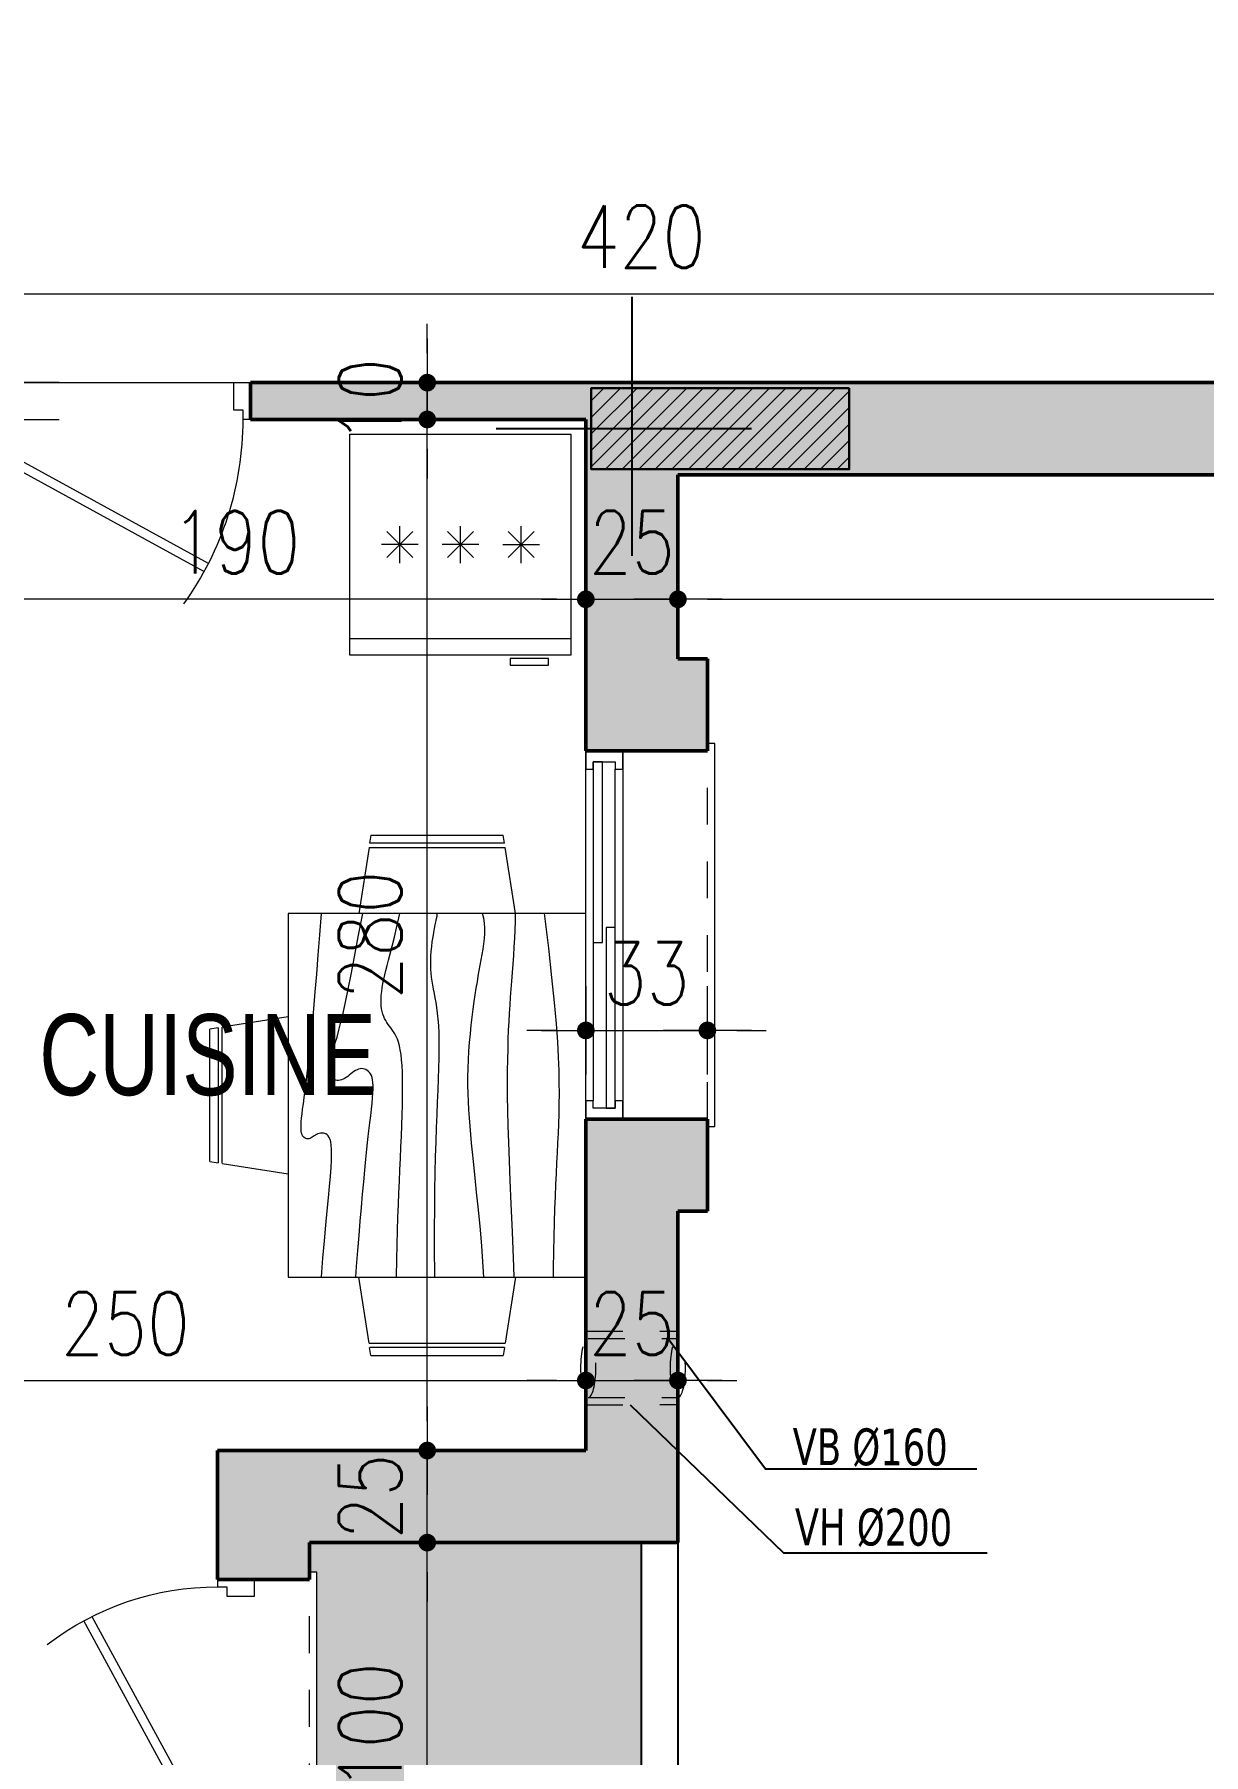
# Model space of a CAD drawing. Header units: millimetres. Extents: x 906 to 2589, y -1235 to -637.
# Drawn here: x 2470.103 to 2473.278, y -1220.09 to -1215.418 of the extents above; entities that cross this region are included whole.
import ezdxf

# ---------------------------------------------------------------- set-up
doc = ezdxf.new("R2010")
doc.units = ezdxf.units.MM
for name, pattern in [('AXES', [2, 1.25, -0.25, 0.25, -0.25]), ('CACHE', [0.375, 0.25, -0.125]), ('HIDDEN', [0.375, 0.25, -0.125])]:
    doc.linetypes.add(name, pattern=pattern)
doc.layers.get('DEFPOINTS').update_dxf_attribs({"color": 255, "lineweight": 13})
for name, color, linetype, lineweight in [('A-signe', 7, 'Continuous', 9), ('APPUITS', 7, 'Continuous', 18), ('DIM.', 4, 'Continuous', 25), ('Extracteur cuisine 300m3', 7, 'Continuous', 20), ('GARD- CORP', 7, 'Continuous', 25), ('interrompu', 7, 'HIDDEN', 15), ('MENUISERIE', 7, 'Continuous', 13), ('MEUBLE', 35, 'Continuous', 15), ('MUR 0.5', 7, 'Continuous', 50), ('POTEAUX ARCH', 7, 'Continuous', 30), ('POTEAUX HACHURE', 7, 'Continuous', 15), ('SANITAIRE', 7, 'Continuous', 15), ('TEXTE', 7, 'Continuous', 20)]:
    doc.layers.add(name, color=color, linetype=linetype, lineweight=lineweight)
for name, color, linetype in [('AXE', 7, 'AXES'), ('teinte 5', 200, 'Continuous'), ('TEINTE SC', 254, 'Continuous')]:
    doc.layers.add(name, color=color, linetype=linetype)
doc.styles.add('atef', font='romans.shx', dxfattribs={"width": 0.8})
doc.styles.add('COTE', font='verdana.ttf', dxfattribs={"width": 0.7})
doc.styles.add('STYLE4', font='swisscl.ttf')
doc.dimstyles.new('COTEXT', dxfattribs={"dimscale": 0, "dimtxt": 0.17, "dimasz": 0.08, "dimexe": 0.015, "dimexo": 0.015, "dimgap": 0.07, "dimtad": 1, "dimdec": 0, "dimlfac": 100, "dimzin": 0, "dimdsep": 46, "dimtxsty": 'atef', "dimblk": 'SIG2', "dimcen": 0.15, "dimse1": 1, "dimse2": 1, "dimclrd": 256, "dimclre": 6, "dimclrt": 2, "dimadec": 0, "dimazin": 0, "dimtfac": 0.5, "dimtdec": 0, "dimtix": 1, "dimtmove": 2, "dimatfit": 1, "dimldrblk": 'SIG2', "dimfxl": 0.18, "dimtolj": 1, "dimtzin": 0, "dimlwd": 18, "dimarcsym": 0})

# ---------------------------------------------------------------- blocks, each defined once
blk = doc.blocks.new('P - 0.80')
at = {"layer": 'MENUISERIE'}
for points in [[(-0.6991, 0.3412), (-0.0325, -0.0217), (-0.02, 0), (-0.6875, 0.3633)], [(-0.8, 0), (-0.78, 0), (-0.78, -0.025), (-0.755, -0.025), (-0.755, -0.1), (-0.8, -0.1)], [(0, 0), (-0.02, 0), (-0.02, -0.025), (-0.045, -0.025), (-0.045, -0.1), (0, -0.1)]]:
    blk.add_lwpolyline(points, dxfattribs=at)
blk.add_arc((-0.02, 0), 0.76, 142.5454, 180, dxfattribs=at)
blk = doc.blocks.new('PORTE 0.90')
at = {"layer": 'MENUISERIE'}
for points in [[(-0.7859, 0.3911), (-0.0325, -0.0217), (-0.02, 0), (-0.7742, 0.4132)], [(-0.9, 0), (-0.88, 0), (-0.88, -0.025), (-0.855, -0.025), (-0.855, -0.1), (-0.9, -0.1)], [(0, 0), (-0.02, 0), (-0.02, -0.025), (-0.045, -0.025), (-0.045, -0.1), (0, -0.1)]]:
    blk.add_lwpolyline(points, dxfattribs=at)
blk.add_arc((-0.02, 0), 0.86, 144.3645, 180, dxfattribs=at)
blk = doc.blocks.new('SIG2')
at = {"layer": 'A-signe'}
for p, q in [((0, 1.5), (0, 0.5)), ((-1.5, 0), (-0.5, 0)), ((-0.5, 0), (0.5, 0)), ((0, 0.5), (0, -0.5)), ((0.5, 0), (1.5, 0)), ((0, -0.5), (0, -1.5))]:
    blk.add_line(p, q, dxfattribs=at)
at = {"layer": 'A-signe', "const_width": 0.3}
blk.add_lwpolyline([(-0.15, 0, 1), (0.15, 0, 1)], format="xyb", close=True, dxfattribs=at)
blk = doc.blocks.new('*D89')
at = {"layer": 'DEFPOINTS', "color": 0, "transparency": 16777216}
for p in [(2470.2155, -1215.164), (2470.0505, -1216.364), (2470.3956, -1216.364)]:
    blk.add_point(p, dxfattribs=at)
at = {"layer": 'DIM.', "lineweight": 18, "transparency": 16777216}
blk.add_line((2470.0505, -1215.244), (2470.0505, -1216.284), dxfattribs=at)
at = {"layer": 'DIM.', "lineweight": 18, "transparency": 16777216, "xscale": 0.08, "yscale": 0.08, "zscale": 0.08}
for p, rotation in [((2470.0505, -1215.164), 90), ((2470.0505, -1216.364), 270)]:
    blk.add_blockref('SIG2', p, dxfattribs=dict(at, rotation=rotation))
at = {"layer": 'DIM.', "color": 2, "transparency": 16777216, "insert": (2469.8955, -1215.764), "char_height": 0.17, "attachment_point": 5, "rotation": 90, "style": 'atef'}
blk.add_mtext('\\A1;120', dxfattribs=at)
blk = doc.blocks.new('*D259')
at = {"layer": 'DEFPOINTS', "color": 0, "transparency": 16777216}
for p in [(2471.6004, -1219.0738), (2471.6004, -1219.264), (2469.1004, -1220.0101)]:
    blk.add_point(p, dxfattribs=at)
at = {"layer": 'DIM.', "lineweight": 18, "transparency": 16777216}
blk.add_line((2469.1804, -1219.0738), (2471.5204, -1219.0738), dxfattribs=at)
at = {"layer": 'DIM.', "lineweight": 18, "transparency": 16777216, "xscale": 0.08, "yscale": 0.08, "zscale": 0.08, "rotation": 180}
blk.add_blockref('SIG2', (2469.1004, -1219.0738), dxfattribs=at)
at = {"layer": 'DIM.', "lineweight": 18, "transparency": 16777216, "xscale": 0.08, "yscale": 0.08, "zscale": 0.08}
blk.add_blockref('SIG2', (2471.6004, -1219.0738), dxfattribs=at)
at = {"layer": 'DIM.', "color": 2, "transparency": 16777216, "insert": (2470.3504, -1218.9188), "char_height": 0.17, "attachment_point": 5, "style": 'atef'}
blk.add_mtext('\\A1;250', dxfattribs=at)
blk = doc.blocks.new('*D260')
at = {"layer": 'DEFPOINTS', "color": 0, "transparency": 16777216}
for p in [(2471.8504, -1219.0738), (2471.6004, -1219.264), (2471.8504, -1219.514)]:
    blk.add_point(p, dxfattribs=at)
at = {"layer": 'DIM.', "lineweight": 18, "transparency": 16777216}
for p, q in [((2471.5204, -1219.0738), (2471.4404, -1219.0738)), ((2471.6004, -1219.0738), (2471.8504, -1219.0738)), ((2471.9304, -1219.0738), (2472.0104, -1219.0738))]:
    blk.add_line(p, q, dxfattribs=at)
at = {"layer": 'DIM.', "lineweight": 18, "transparency": 16777216, "xscale": 0.08, "yscale": 0.08, "zscale": 0.08}
blk.add_blockref('SIG2', (2471.6004, -1219.0738), dxfattribs=at)
at = {"layer": 'DIM.', "lineweight": 18, "transparency": 16777216, "xscale": 0.08, "yscale": 0.08, "zscale": 0.08, "rotation": 180}
blk.add_blockref('SIG2', (2471.8504, -1219.0738), dxfattribs=at)
at = {"layer": 'DIM.', "color": 2, "transparency": 16777216, "insert": (2471.7254, -1218.9188), "char_height": 0.17, "attachment_point": 5, "style": 'atef'}
blk.add_mtext('\\A1;25', dxfattribs=at)
blk = doc.blocks.new('*D290')
at = {"layer": 'DEFPOINTS', "color": 0, "transparency": 16777216}
for p in [(2471.3902, -1216.464), (2469.8504, -1220.514), (2470.0505, -1220.514)]:
    blk.add_point(p, dxfattribs=at)
at = {"layer": 'DIM.', "lineweight": 18, "transparency": 16777216}
blk.add_line((2470.0505, -1216.544), (2470.0505, -1220.434), dxfattribs=at)
at = {"layer": 'DIM.', "lineweight": 18, "transparency": 16777216, "xscale": 0.08, "yscale": 0.08, "zscale": 0.08}
for p, rotation in [((2470.0505, -1216.464), 90), ((2470.0505, -1220.514), 270)]:
    blk.add_blockref('SIG2', p, dxfattribs=dict(at, rotation=rotation))
at = {"layer": 'DIM.', "color": 2, "transparency": 16777216, "insert": (2469.8955, -1218.489), "char_height": 0.17, "attachment_point": 5, "rotation": 90, "style": 'atef'}
blk.add_mtext('\\A1;405', dxfattribs=at)
blk = doc.blocks.new('Frigo1')
for p, q in [((0, 0.6), (0, 0)), ((0.6, 0.6), (0, 0.6)), ((0.6, 0), (0.6, 0.6)), ((0, 0), (0.6, 0)), ((0.0007, 0.0439), (0.5982, 0.0439)), ((0.0601, -0.0276), (0.0601, -0.0096)), ((0.0601, -0.0096), (0.1642, -0.0096)), ((0.1642, -0.0276), (0.0601, -0.0276)), ((0.1642, -0.0096), (0.1642, -0.0276))]:
    blk.add_line(p, q)
at = {"color": 0}
for p, q in [((0.1702, 0.2646), (0.0995, 0.3354)), ((0.0995, 0.2646), (0.1702, 0.3354)), ((0.1349, 0.25), (0.1349, 0.35)), ((0.2641, 0.2646), (0.3348, 0.3354)), ((0.3348, 0.2646), (0.2641, 0.3354)), ((0.2995, 0.25), (0.2995, 0.35)), ((0.4287, 0.2646), (0.4994, 0.3354)), ((0.4994, 0.2646), (0.4287, 0.3354)), ((0.4641, 0.25), (0.4641, 0.35)), ((0.1849, 0.3), (0.0849, 0.3)), ((0.2495, 0.3), (0.3495, 0.3)), ((0.4141, 0.3), (0.5141, 0.3))]:
    blk.add_line(p, q, dxfattribs=at)
blk = doc.blocks.new('*D340')
at = {"layer": 'DEFPOINTS', "color": 0, "transparency": 16777216}
for p in [(2473.8504, -1216.1226), (2469.6504, -1216.364), (2473.8504, -1216.364)]:
    blk.add_point(p, dxfattribs=at)
at = {"layer": 'DIM.', "lineweight": 18, "transparency": 16777216}
blk.add_line((2469.7304, -1216.1226), (2473.7704, -1216.1226), dxfattribs=at)
at = {"layer": 'DIM.', "lineweight": 18, "transparency": 16777216, "xscale": 0.08, "yscale": 0.08, "zscale": 0.08, "rotation": 180}
blk.add_blockref('SIG2', (2469.6504, -1216.1226), dxfattribs=at)
at = {"layer": 'DIM.', "lineweight": 18, "transparency": 16777216, "xscale": 0.08, "yscale": 0.08, "zscale": 0.08}
blk.add_blockref('SIG2', (2473.8504, -1216.1226), dxfattribs=at)
at = {"layer": 'DIM.', "color": 2, "transparency": 16777216, "insert": (2471.7504, -1215.9676), "char_height": 0.17, "attachment_point": 5, "style": 'atef'}
blk.add_mtext('\\A1;420', dxfattribs=at)
blk = doc.blocks.new('*D363')
at = {"layer": 'DEFPOINTS', "color": 0, "transparency": 16777216}
for p in [(2470.0505, -1216.364), (2470.8904, -1216.364), (2470.8904, -1216.464)]:
    blk.add_point(p, dxfattribs=at)
at = {"layer": 'DIM.', "lineweight": 18, "transparency": 16777216}
for p, q in [((2470.0505, -1216.284), (2470.0505, -1216.204)), ((2470.0505, -1216.464), (2470.0505, -1216.364)), ((2470.0505, -1216.544), (2470.0505, -1216.624))]:
    blk.add_line(p, q, dxfattribs=at)
at = {"layer": 'DIM.', "lineweight": 18, "transparency": 16777216, "xscale": 0.08, "yscale": 0.08, "zscale": 0.08}
for p, rotation in [((2470.0505, -1216.364), 270), ((2470.0505, -1216.464), 90)]:
    blk.add_blockref('SIG2', p, dxfattribs=dict(at, rotation=rotation))
at = {"layer": 'DIM.', "color": 2, "transparency": 16777216, "insert": (2469.8955, -1216.414), "char_height": 0.17, "attachment_point": 5, "rotation": 90, "style": 'atef'}
blk.add_mtext('\\A1;10', dxfattribs=at)
blk = doc.blocks.new('*D382')
at = {"layer": 'DEFPOINTS', "color": 0, "transparency": 16777216}
for p in [(2471.1698, -1219.514), (2471.1698, -1219.514), (2470.8504, -1220.514)]:
    blk.add_point(p, dxfattribs=at)
at = {"layer": 'DIM.', "lineweight": 18, "transparency": 16777216}
blk.add_line((2471.1698, -1220.434), (2471.1698, -1219.594), dxfattribs=at)
at = {"layer": 'DIM.', "lineweight": 18, "transparency": 16777216, "xscale": 0.08, "yscale": 0.08, "zscale": 0.08}
for p, rotation in [((2471.1698, -1219.514), 90), ((2471.1698, -1220.514), 270)]:
    blk.add_blockref('SIG2', p, dxfattribs=dict(at, rotation=rotation))
at = {"layer": 'DIM.', "color": 2, "transparency": 16777216, "insert": (2471.0148, -1220.014), "char_height": 0.17, "attachment_point": 5, "rotation": 90, "style": 'atef'}
blk.add_mtext('\\A1;100', dxfattribs=at)
blk = doc.blocks.new('*D383')
at = {"layer": 'DEFPOINTS', "color": 0, "transparency": 16777216}
for p in [(2471.1004, -1219.264), (2471.1698, -1219.264), (2471.1698, -1219.514)]:
    blk.add_point(p, dxfattribs=at)
at = {"layer": 'DIM.', "lineweight": 18, "transparency": 16777216}
for p, q in [((2471.1698, -1219.184), (2471.1698, -1219.104)), ((2471.1698, -1219.514), (2471.1698, -1219.264)), ((2471.1698, -1219.594), (2471.1698, -1219.674))]:
    blk.add_line(p, q, dxfattribs=at)
at = {"layer": 'DIM.', "lineweight": 18, "transparency": 16777216, "xscale": 0.08, "yscale": 0.08, "zscale": 0.08}
for p, rotation in [((2471.1698, -1219.264), 270), ((2471.1698, -1219.514), 90)]:
    blk.add_blockref('SIG2', p, dxfattribs=dict(at, rotation=rotation))
at = {"layer": 'DIM.', "color": 2, "transparency": 16777216, "insert": (2471.0148, -1219.389), "char_height": 0.17, "attachment_point": 5, "rotation": 90, "style": 'atef'}
blk.add_mtext('\\A1;25', dxfattribs=at)
blk = doc.blocks.new('*D384')
at = {"layer": 'DEFPOINTS', "color": 0, "transparency": 16777216}
for p in [(2470.7994, -1216.464), (2471.1698, -1216.464), (2471.1004, -1219.264)]:
    blk.add_point(p, dxfattribs=at)
at = {"layer": 'DIM.', "lineweight": 18, "transparency": 16777216}
blk.add_line((2471.1698, -1219.184), (2471.1698, -1216.544), dxfattribs=at)
at = {"layer": 'DIM.', "lineweight": 18, "transparency": 16777216, "xscale": 0.08, "yscale": 0.08, "zscale": 0.08}
for p, rotation in [((2471.1698, -1216.464), 90), ((2471.1698, -1219.264), 270)]:
    blk.add_blockref('SIG2', p, dxfattribs=dict(at, rotation=rotation))
at = {"layer": 'DIM.', "color": 2, "transparency": 16777216, "insert": (2471.0148, -1217.864), "char_height": 0.17, "attachment_point": 5, "rotation": 90, "style": 'atef'}
blk.add_mtext('\\A1;280', dxfattribs=at)
blk = doc.blocks.new('*D385')
at = {"layer": 'DEFPOINTS', "color": 0, "transparency": 16777216}
for p in [(2470.7994, -1216.364), (2471.1698, -1216.364), (2470.7994, -1216.464)]:
    blk.add_point(p, dxfattribs=at)
at = {"layer": 'DIM.', "lineweight": 18, "transparency": 16777216}
for p, q in [((2471.1698, -1216.284), (2471.1698, -1216.204)), ((2471.1698, -1216.464), (2471.1698, -1216.364)), ((2471.1698, -1216.544), (2471.1698, -1216.624))]:
    blk.add_line(p, q, dxfattribs=at)
at = {"layer": 'DIM.', "lineweight": 18, "transparency": 16777216, "xscale": 0.08, "yscale": 0.08, "zscale": 0.08}
for p, rotation in [((2471.1698, -1216.364), 270), ((2471.1698, -1216.464), 90)]:
    blk.add_blockref('SIG2', p, dxfattribs=dict(at, rotation=rotation))
at = {"layer": 'DIM.', "color": 2, "transparency": 16777216, "insert": (2471.0148, -1216.414), "char_height": 0.17, "attachment_point": 5, "rotation": 90, "style": 'atef'}
blk.add_mtext('\\A1;10', dxfattribs=at)
blk = doc.blocks.new('*D390')
at = {"layer": 'DEFPOINTS', "color": 0, "transparency": 16777216}
for p in [(2471.6004, -1216.8839), (2471.8504, -1216.8839), (2471.8504, -1216.9524)]:
    blk.add_point(p, dxfattribs=at)
at = {"layer": 'DIM.', "lineweight": 18, "transparency": 16777216}
for p, q in [((2471.5204, -1216.9524), (2471.4404, -1216.9524)), ((2471.6004, -1216.9524), (2471.8504, -1216.9524)), ((2471.9304, -1216.9524), (2472.0104, -1216.9524))]:
    blk.add_line(p, q, dxfattribs=at)
at = {"layer": 'DIM.', "lineweight": 18, "transparency": 16777216, "xscale": 0.08, "yscale": 0.08, "zscale": 0.08}
blk.add_blockref('SIG2', (2471.6004, -1216.9524), dxfattribs=at)
at = {"layer": 'DIM.', "lineweight": 18, "transparency": 16777216, "xscale": 0.08, "yscale": 0.08, "zscale": 0.08, "rotation": 180}
blk.add_blockref('SIG2', (2471.8504, -1216.9524), dxfattribs=at)
at = {"layer": 'DIM.', "color": 2, "transparency": 16777216, "insert": (2471.7254, -1216.7974), "char_height": 0.17, "attachment_point": 5, "style": 'atef'}
blk.add_mtext('\\A1;25', dxfattribs=at)
blk = doc.blocks.new('*D391')
at = {"layer": 'DEFPOINTS', "color": 0, "transparency": 16777216}
for p in [(2471.6004, -1218.1231), (2471.9304, -1218.1231), (2471.9304, -1218.1231)]:
    blk.add_point(p, dxfattribs=at)
at = {"layer": 'DIM.', "lineweight": 18, "transparency": 16777216}
for p, q in [((2471.5204, -1218.1231), (2471.4404, -1218.1231)), ((2471.6004, -1218.1231), (2471.9304, -1218.1231)), ((2472.0104, -1218.1231), (2472.0904, -1218.1231))]:
    blk.add_line(p, q, dxfattribs=at)
at = {"layer": 'DIM.', "lineweight": 18, "transparency": 16777216, "xscale": 0.08, "yscale": 0.08, "zscale": 0.08}
blk.add_blockref('SIG2', (2471.6004, -1218.1231), dxfattribs=at)
at = {"layer": 'DIM.', "lineweight": 18, "transparency": 16777216, "xscale": 0.08, "yscale": 0.08, "zscale": 0.08, "rotation": 180}
blk.add_blockref('SIG2', (2471.9304, -1218.1231), dxfattribs=at)
at = {"layer": 'DIM.', "color": 2, "transparency": 16777216, "insert": (2471.7654, -1217.9681), "char_height": 0.17, "attachment_point": 5, "style": 'atef'}
blk.add_mtext('\\A1;33', dxfattribs=at)
blk = doc.blocks.new('*D393')
at = {"layer": 'DEFPOINTS', "color": 0, "transparency": 16777216}
for p in [(2469.7005, -1216.464), (2471.6004, -1216.464), (2469.7005, -1216.9524)]:
    blk.add_point(p, dxfattribs=at)
at = {"layer": 'DIM.', "lineweight": 18, "transparency": 16777216}
blk.add_line((2471.5204, -1216.9524), (2469.7805, -1216.9524), dxfattribs=at)
at = {"layer": 'DIM.', "lineweight": 18, "transparency": 16777216, "xscale": 0.08, "yscale": 0.08, "zscale": 0.08, "rotation": 180}
blk.add_blockref('SIG2', (2469.7005, -1216.9524), dxfattribs=at)
at = {"layer": 'DIM.', "lineweight": 18, "transparency": 16777216, "xscale": 0.08, "yscale": 0.08, "zscale": 0.08}
blk.add_blockref('SIG2', (2471.6004, -1216.9524), dxfattribs=at)
at = {"layer": 'DIM.', "color": 2, "transparency": 16777216, "insert": (2470.6505, -1216.7974), "char_height": 0.17, "attachment_point": 5, "style": 'atef'}
blk.add_mtext('\\A1;190', dxfattribs=at)
blk = doc.blocks.new('*D249')
at = {"layer": 'DEFPOINTS', "color": 0, "transparency": 16777216}
for p in [(2471.8504, -1216.614), (2475.7504, -1216.614), (2475.7504, -1216.9524)]:
    blk.add_point(p, dxfattribs=at)
at = {"layer": 'DIM.', "lineweight": 18, "transparency": 16777216}
blk.add_line((2471.9304, -1216.9524), (2475.6704, -1216.9524), dxfattribs=at)
at = {"layer": 'DIM.', "lineweight": 18, "transparency": 16777216, "xscale": 0.08, "yscale": 0.08, "zscale": 0.08, "rotation": 180}
blk.add_blockref('SIG2', (2471.8504, -1216.9524), dxfattribs=at)
at = {"layer": 'DIM.', "lineweight": 18, "transparency": 16777216, "xscale": 0.08, "yscale": 0.08, "zscale": 0.08}
blk.add_blockref('SIG2', (2475.7504, -1216.9524), dxfattribs=at)
at = {"layer": 'DIM.', "color": 2, "transparency": 16777216, "insert": (2473.8004, -1216.7974), "char_height": 0.17, "attachment_point": 5, "style": 'atef'}
blk.add_mtext('\\A1;390', dxfattribs=at)

msp = doc.modelspace()

# ---------------------------------------------------------------- hatches: boundary and pattern name
at = {"layer": 'POTEAUX HACHURE'}
h = msp.add_hatch(dxfattribs=at)
h.set_pattern_fill('ANSI31', color=256, scale=0.01)
h.set_pattern_definition([(45, (1369.892602, -322.49866), (-0.0224506403, 0.0224506403), [])])
h.paths.add_polyline_path([(2472.3154, -1216.379), (2471.6152, -1216.379), (2471.6152, -1216.599), (2472.3154, -1216.599)])
at = {"layer": 'teinte 5'}
h = msp.add_hatch(color=256, dxfattribs=at)
h.dxf.hatch_style = 1
h.paths.add_polyline_path([(2474.9504, -1216.364), (2473.9504, -1216.364), (2473.9504, -1216.0132), (2473.8504, -1216.0132), (2473.8504, -1216.364), (2470.6899, -1216.364), (2470.6899, -1216.464), (2471.6004, -1216.464), (2471.6004, -1217.364), (2471.9304, -1217.364), (2471.9304, -1217.114), (2471.8504, -1217.114), (2471.8504, -1216.614), (2474.9504, -1216.614)])
h = msp.add_hatch(color=256, dxfattribs=at)
h.dxf.hatch_style = 1
h.paths.add_polyline_path([(2471.8504, -1218.614), (2471.9304, -1218.614), (2471.9304, -1218.364), (2471.6004, -1218.364), (2471.6004, -1219.264), (2470.6004, -1219.264), (2470.6004, -1219.614), (2470.8504, -1219.614), (2470.8504, -1219.514), (2471.8504, -1219.514)])
at = {"layer": 'TEINTE SC', "linetype": 'Continuous'}
h = msp.add_hatch(color=256, dxfattribs=at)
h.dxf.hatch_style = 1
h.paths.add_polyline_path([(2471.7504, -1219.514), (2470.8504, -1219.514), (2470.8504, -1219.594), (2470.8704, -1219.594), (2470.8704, -1220.434), (2470.8504, -1220.434), (2470.8504, -1220.514), (2471.4202, -1220.514), (2471.7504, -1220.514)])
h.paths.add_polyline_path([(2471.7504, -1220.764), (2471.4202, -1220.764), (2471.4202, -1220.714), (2470.8504, -1220.714), (2470.8504, -1220.794), (2470.8704, -1220.794), (2470.8704, -1221.634), (2470.8504, -1221.634), (2470.8504, -1221.714), (2471.7504, -1221.714)])

# ---------------------------------------------------------------- linework, layer by layer
at = {"layer": 'APPUITS'}
for points in [[(2471.9304, -1218.384), (2471.9504, -1218.384), (2471.9504, -1217.344), (2471.9304, -1217.344)], [(2470.8504, -1220.434), (2470.8704, -1220.434), (2470.8704, -1219.594), (2470.8504, -1219.594)]]:
    msp.add_lwpolyline(points, dxfattribs=at)
at = {"layer": 'AXE'}
for p, q in [((2471.7254, -1216.1309), (2471.7254, -1216.8339)), ((2471.357, -1216.489), (2472.0502, -1216.489))]:
    msp.add_line(p, q, dxfattribs=at)
at = {"layer": 'Extracteur cuisine 300m3', "linetype": 'CACHE', "ltscale": 0.15}
for p, q in [((2471.6063, -1218.9599), (2471.8501, -1218.9599)), ((2471.6063, -1218.9599), (2471.8501, -1218.9599)), ((2471.6063, -1218.9599), (2471.8501, -1218.9599)), ((2471.6063, -1218.9599), (2471.8501, -1218.9599)), ((2471.6063, -1218.9599), (2471.8501, -1218.9599)), ((2471.6063, -1218.9599), (2471.8501, -1218.9599)), ((2471.6063, -1219.1199), (2471.85, -1219.1198)), ((2471.6063, -1219.1199), (2471.85, -1219.1198)), ((2471.6063, -1219.1199), (2471.85, -1219.1198)), ((2471.6063, -1219.1199), (2471.85, -1219.1198)), ((2471.6063, -1219.1199), (2471.85, -1219.1198)), ((2471.6063, -1219.1199), (2471.85, -1219.1198))]:
    msp.add_line(p, q, dxfattribs=at)
for points in [[(2471.601, -1218.9396), (2471.8504, -1218.9398)], [(2471.601, -1219.1396), (2471.8528, -1219.1393)]]:
    msp.add_lwpolyline(points, dxfattribs=at)
at = {"layer": 'Extracteur cuisine 300m3', "lineweight": 25, "flags": 128}
for points in [[(2472.6616, -1219.3143), (2472.0885, -1219.3143), (2471.8233, -1218.9599)], [(2472.6905, -1219.5426), (2472.138, -1219.5426), (2471.7219, -1219.1409)]]:
    msp.add_lwpolyline(points, dxfattribs=at)
at = {"layer": 'Extracteur cuisine 300m3', "linetype": 'CACHE', "ltscale": 0.15, "extrusion": (0, 0, -1)}
for centre in [(2471.6069, -1219.0399), (2471.6069, -1219.0399), (2471.6069, -1219.0399), (2471.6069, -1219.0399), (2471.6069, -1219.0399), (2471.6069, -1219.0399), (2471.85, -1219.0399), (2471.85, -1219.0399), (2471.85, -1219.0399), (2471.85, -1219.0399), (2471.85, -1219.0399), (2471.85, -1219.0399)]:
    msp.add_ellipse(centre, major_axis=(0, 0.08), ratio=0.260794, start_param=3.141593, end_param=9.424778, dxfattribs=at)
at = {"layer": 'GARD- CORP'}
for p, q in [((2471.7504, -1219.514), (2471.7504, -1220.514)), ((2471.8504, -1219.514), (2471.8504, -1220.514))]:
    msp.add_line(p, q, dxfattribs=at)
at = {"layer": 'interrompu', "ltscale": 0.2}
for p, q in [((2471.9304, -1218.364), (2471.9304, -1217.364)), ((2470.8504, -1220.414), (2470.8504, -1219.614))]:
    msp.add_line(p, q, dxfattribs=at)
at = {"layer": 'MENUISERIE'}
msp.add_line((2469.7899, -1216.364), (2470.6899, -1216.364), dxfattribs=at)
at = {"layer": 'MENUISERIE', "color": 2, "linetype": 'Continuous'}
for p, q in [((2471.6004, -1218.364), (2471.6004, -1217.364)), ((2471.7004, -1217.364), (2471.7004, -1218.364)), ((2471.6204, -1217.414), (2471.6204, -1218.314)), ((2471.6804, -1218.314), (2471.6804, -1217.414))]:
    msp.add_line(p, q, dxfattribs=at)
at = {"layer": 'MENUISERIE', "color": 2, "linetype": 'Continuous', "extrusion": (0, 0, -1)}
for points in [[(-2471.7004, -1217.364), (-2471.6004, -1217.364), (-2471.6004, -1217.414), (-2471.6204, -1217.414), (-2471.6204, -1217.394), (-2471.6804, -1217.394), (-2471.6804, -1217.414), (-2471.7004, -1217.414), (-2471.7004, -1217.414)], [(-2471.6454, -1217.394), (-2471.6204, -1217.394), (-2471.6204, -1217.884), (-2471.6454, -1217.884), (-2471.6454, -1217.884)], [(-2471.6804, -1217.844), (-2471.6554, -1217.844), (-2471.6554, -1218.334), (-2471.6804, -1218.334), (-2471.6804, -1218.334)], [(-2471.7004, -1218.364), (-2471.7004, -1218.314), (-2471.6804, -1218.314), (-2471.6804, -1218.334), (-2471.6204, -1218.334), (-2471.6204, -1218.314), (-2471.6004, -1218.314), (-2471.6004, -1218.364), (-2471.6004, -1218.364)]]:
    msp.add_lwpolyline(points, close=True, dxfattribs=at)
at = {"layer": 'MEUBLE'}
for p, q in [((2471.0169, -1217.5925), (2471.0134, -1217.6149)), ((2471.0169, -1217.5925), (2471.376, -1217.5925)), ((2471.3795, -1217.6149), (2471.376, -1217.5925)), ((2471.0117, -1217.6261), (2470.9836, -1217.8057)), ((2471.0118, -1217.6261), (2471.3813, -1217.6261)), ((2471.3795, -1217.6149), (2471.0135, -1217.6149)), ((2471.4093, -1217.8057), (2471.3812, -1217.6262)), ((2470.7925, -1217.8057), (2470.7925, -1218.793)), ((2471.6004, -1217.8057), (2470.7925, -1217.8057)), ((2471.6004, -1218.793), (2471.6004, -1217.8057)), ((2470.6018, -1218.1163), (2470.5793, -1218.1198)), ((2470.5793, -1218.4789), (2470.5793, -1218.1198)), ((2470.6018, -1218.1163), (2470.6018, -1218.4823)), ((2470.7926, -1218.0865), (2470.613, -1218.1146)), ((2470.613, -1218.484), (2470.613, -1218.1145)), ((2470.5793, -1218.4789), (2470.6018, -1218.4824)), ((2470.613, -1218.4841), (2470.7926, -1218.5122)), ((2470.7925, -1218.793), (2471.6004, -1218.793)), ((2471.0117, -1218.9726), (2470.9836, -1218.793)), ((2471.4093, -1218.793), (2471.3812, -1218.9726)), ((2471.0118, -1218.9726), (2471.3813, -1218.9726)), ((2471.0169, -1219.0063), (2471.0134, -1218.9838)), ((2471.3795, -1218.9838), (2471.0135, -1218.9838)), ((2471.0169, -1219.0063), (2471.376, -1219.0063)), ((2471.3795, -1218.9838), (2471.376, -1219.0063))]:
    msp.add_line(p, q, dxfattribs=at)
for points in [[(2470.8822, -1218.793), (2470.8823, -1218.7921), (2470.8865, -1218.7412), (2470.8906, -1218.6944), (2470.8945, -1218.6516), (2470.8982, -1218.6127), (2470.9015, -1218.5777), (2470.9044, -1218.5466), (2470.9067, -1218.5193), (2470.9085, -1218.4957), (2470.9095, -1218.4757), (2470.9099, -1218.4591), (2470.9097, -1218.4455), (2470.9089, -1218.4345), (2470.9076, -1218.4257), (2470.9058, -1218.4189), (2470.9036, -1218.4137), (2470.901, -1218.4097), (2470.898, -1218.4066), (2470.8948, -1218.4043), (2470.8913, -1218.4028), (2470.8877, -1218.402), (2470.884, -1218.4017), (2470.8802, -1218.4021), (2470.8765, -1218.4029), (2470.8729, -1218.4041), (2470.8695, -1218.4056), (2470.8662, -1218.4074), (2470.8631, -1218.4094), (2470.8601, -1218.4113), (2470.8571, -1218.4132), (2470.8543, -1218.4149), (2470.8514, -1218.4162), (2470.8486, -1218.4172), (2470.8458, -1218.4176), (2470.8431, -1218.4175), (2470.8404, -1218.4169), (2470.8379, -1218.4158), (2470.8355, -1218.4141), (2470.8334, -1218.4119), (2470.8315, -1218.4092), (2470.8299, -1218.4059), (2470.8287, -1218.4021), (2470.8278, -1218.3977), (2470.8273, -1218.3925), (2470.8271, -1218.3863), (2470.8273, -1218.3791), (2470.8278, -1218.3707), (2470.8287, -1218.361), (2470.8299, -1218.3498), (2470.8315, -1218.3371), (2470.8334, -1218.3225), (2470.8356, -1218.3057), (2470.8381, -1218.2866), (2470.8409, -1218.2648), (2470.8439, -1218.24), (2470.8471, -1218.2121), (2470.8505, -1218.1806), (2470.8541, -1218.1454), (2470.8578, -1218.1066), (2470.8617, -1218.0644), (2470.8657, -1218.0187), (2470.8698, -1217.9699), (2470.8739, -1217.918), (2470.8781, -1217.8632), (2470.8823, -1217.8057)], [(2470.9758, -1218.793), (2470.9779, -1218.7642), (2470.9814, -1218.721), (2470.9848, -1218.6802), (2470.9881, -1218.641), (2470.9912, -1218.6036), (2470.9943, -1218.568), (2470.9972, -1218.5344), (2471.0001, -1218.5026), (2471.0029, -1218.4729), (2471.0057, -1218.4452), (2471.0085, -1218.4196), (2471.0112, -1218.396), (2471.0138, -1218.3744), (2471.0162, -1218.3547), (2471.0184, -1218.3369), (2471.0202, -1218.3208), (2471.0216, -1218.3065), (2471.0225, -1218.2937), (2471.023, -1218.2826), (2471.0229, -1218.2729), (2471.0224, -1218.2645), (2471.0214, -1218.2573), (2471.0199, -1218.2511), (2471.0181, -1218.2459), (2471.0158, -1218.2414), (2471.0132, -1218.2376), (2471.0102, -1218.2344), (2471.0069, -1218.2317), (2471.0034, -1218.2296), (2470.9996, -1218.2281), (2470.9957, -1218.2271), (2470.9916, -1218.2269), (2470.9875, -1218.2272), (2470.9833, -1218.2283), (2470.9791, -1218.23), (2470.9749, -1218.2323), (2470.9706, -1218.2351), (2470.9664, -1218.2381), (2470.9622, -1218.2413), (2470.958, -1218.2446), (2470.9538, -1218.2478), (2470.9496, -1218.2507), (2470.9454, -1218.2533), (2470.9412, -1218.2556), (2470.9371, -1218.2573), (2470.933, -1218.2584), (2470.929, -1218.259), (2470.9252, -1218.2589), (2470.9214, -1218.258), (2470.9178, -1218.2563), (2470.9144, -1218.2538), (2470.9113, -1218.2505), (2470.9085, -1218.2464), (2470.9061, -1218.2416), (2470.9043, -1218.2362), (2470.9031, -1218.2303), (2470.9026, -1218.2239), (2470.9029, -1218.2171), (2470.904, -1218.2098), (2470.9059, -1218.2019), (2470.9086, -1218.193), (2470.9119, -1218.1828), (2470.9157, -1218.171), (2470.9201, -1218.1572), (2470.9249, -1218.1412), (2470.93, -1218.1226), (2470.9354, -1218.1011), (2470.9412, -1218.0759), (2470.9477, -1218.0463), (2470.9549, -1218.0115), (2470.963, -1217.9708), (2470.9722, -1217.9234), (2470.9826, -1217.8686), (2470.9945, -1217.8057)], [(2471.0861, -1218.793), (2471.0861, -1218.7912), (2471.0869, -1218.7461), (2471.0878, -1218.7046), (2471.0889, -1218.6661), (2471.0901, -1218.6301), (2471.0914, -1218.5961), (2471.0927, -1218.5637), (2471.0941, -1218.5322), (2471.0955, -1218.5013), (2471.0969, -1218.4705), (2471.0982, -1218.4399), (2471.0995, -1218.4099), (2471.1006, -1218.3807), (2471.1016, -1218.3525), (2471.1023, -1218.3256), (2471.1028, -1218.3004), (2471.1029, -1218.2769), (2471.1028, -1218.2555), (2471.1022, -1218.2361), (2471.1014, -1218.2186), (2471.1001, -1218.2028), (2471.0986, -1218.1887), (2471.0966, -1218.1762), (2471.0944, -1218.1651), (2471.0917, -1218.1554), (2471.0888, -1218.1468), (2471.0855, -1218.1393), (2471.082, -1218.1327), (2471.0784, -1218.1268), (2471.0747, -1218.1215), (2471.071, -1218.1164), (2471.0673, -1218.1116), (2471.0637, -1218.1067), (2471.0603, -1218.1017), (2471.0571, -1218.0965), (2471.0541, -1218.0909), (2471.0515, -1218.085), (2471.0493, -1218.0786), (2471.0474, -1218.0718), (2471.0459, -1218.0643), (2471.045, -1218.0562), (2471.0445, -1218.0475), (2471.0446, -1218.0381), (2471.0451, -1218.0281), (2471.0461, -1218.0177), (2471.0476, -1218.0068), (2471.0494, -1217.9955), (2471.0517, -1217.9839), (2471.0543, -1217.9721), (2471.0573, -1217.96), (2471.0608, -1217.9469), (2471.0647, -1217.9321), (2471.0693, -1217.9148), (2471.0746, -1217.8943), (2471.0806, -1217.8698), (2471.0876, -1217.8405), (2471.0955, -1217.8057)], [(2471.1907, -1218.793), (2471.1905, -1218.7836), (2471.1899, -1218.7201), (2471.1898, -1218.6614), (2471.19, -1218.6071), (2471.1906, -1218.5567), (2471.1914, -1218.51), (2471.1925, -1218.4665), (2471.1937, -1218.4258), (2471.1951, -1218.3877), (2471.1964, -1218.3517), (2471.1978, -1218.3175), (2471.1992, -1218.2851), (2471.2004, -1218.2545), (2471.2014, -1218.2257), (2471.2021, -1218.1988), (2471.2025, -1218.1737), (2471.2025, -1218.1505), (2471.2021, -1218.1292), (2471.2011, -1218.1098), (2471.1997, -1218.0921), (2471.198, -1218.076), (2471.196, -1218.0612), (2471.1938, -1218.0475), (2471.1915, -1218.0348), (2471.1893, -1218.0228), (2471.1871, -1218.0114), (2471.1851, -1218.0003), (2471.1833, -1217.9895), (2471.1818, -1217.9787), (2471.1806, -1217.9679), (2471.1797, -1217.9569), (2471.1792, -1217.9456), (2471.1792, -1217.9339), (2471.1796, -1217.9216), (2471.1806, -1217.9087), (2471.1819, -1217.8954), (2471.1836, -1217.8822), (2471.1855, -1217.8694), (2471.1874, -1217.8573), (2471.1893, -1217.8463), (2471.1911, -1217.8367), (2471.1927, -1217.829), (2471.1939, -1217.8234), (2471.1949, -1217.8195), (2471.1955, -1217.8168), (2471.196, -1217.8149), (2471.1963, -1217.8133), (2471.1964, -1217.8116), (2471.1964, -1217.8092), (2471.1964, -1217.8057)], [(2471.3232, -1218.793), (2471.3217, -1218.7655), (2471.3179, -1218.7086), (2471.3141, -1218.6643), (2471.3105, -1218.6275), (2471.3071, -1218.594), (2471.3039, -1218.5625), (2471.3008, -1218.533), (2471.2979, -1218.5052), (2471.2952, -1218.4788), (2471.2926, -1218.4536), (2471.2903, -1218.4294), (2471.2881, -1218.4059), (2471.2861, -1218.383), (2471.2843, -1218.3605), (2471.2828, -1218.3383), (2471.2815, -1218.3162), (2471.2807, -1218.2941), (2471.2802, -1218.2718), (2471.2802, -1218.2493), (2471.2806, -1218.2264), (2471.2816, -1218.2031), (2471.283, -1218.1794), (2471.2848, -1218.1557), (2471.2869, -1218.1322), (2471.2893, -1218.1092), (2471.2919, -1218.0868), (2471.2946, -1218.0653), (2471.2974, -1218.045), (2471.3002, -1218.0261), (2471.303, -1218.0083), (2471.3058, -1217.9916), (2471.3085, -1217.9757), (2471.3112, -1217.9605), (2471.3139, -1217.9458), (2471.3164, -1217.9313), (2471.3189, -1217.9169), (2471.3213, -1217.9025), (2471.3234, -1217.8881), (2471.3251, -1217.8738), (2471.3261, -1217.8595), (2471.3262, -1217.8456), (2471.3254, -1217.8319), (2471.3233, -1217.8185), (2471.3199, -1217.8057)], [(2471.4056, -1218.793), (2471.4047, -1218.7647), (2471.4012, -1218.6701), (2471.398, -1218.5938), (2471.3952, -1218.531), (2471.3928, -1218.477), (2471.391, -1218.4278), (2471.3896, -1218.3823), (2471.3887, -1218.3404), (2471.3881, -1218.3017), (2471.3879, -1218.266), (2471.3881, -1218.233), (2471.3885, -1218.2024), (2471.3891, -1218.1741), (2471.3898, -1218.1476), (2471.3908, -1218.1228), (2471.3919, -1218.0992), (2471.3931, -1218.0766), (2471.3945, -1218.0546), (2471.396, -1218.0328), (2471.3976, -1218.0111), (2471.3993, -1217.9889), (2471.4011, -1217.9662), (2471.4029, -1217.9429), (2471.4047, -1217.9194), (2471.4062, -1217.8959), (2471.4076, -1217.8725), (2471.4087, -1217.8496), (2471.4094, -1217.8272), (2471.4096, -1217.8057)], [(2471.5122, -1218.793), (2471.5125, -1218.7678), (2471.5133, -1218.724), (2471.5142, -1218.6829), (2471.5153, -1218.6443), (2471.5165, -1218.608), (2471.5177, -1218.5739), (2471.5191, -1218.5418), (2471.5204, -1218.5114), (2471.5218, -1218.4826), (2471.5232, -1218.4552), (2471.5246, -1218.4287), (2471.5258, -1218.4027), (2471.5269, -1218.3768), (2471.5277, -1218.3505), (2471.5283, -1218.3234), (2471.5285, -1218.2949), (2471.5284, -1218.2648), (2471.5278, -1218.2322), (2471.5264, -1218.1958), (2471.5241, -1218.1539), (2471.5205, -1218.105), (2471.5154, -1218.0473), (2471.5085, -1217.9793), (2471.4995, -1217.8993), (2471.4882, -1217.8057)]]:
    msp.add_lwpolyline(points, dxfattribs=at)
at = {"layer": 'MUR 0.5'}
for p, q in [((2473.8504, -1216.364), (2470.6899, -1216.364)), ((2470.6899, -1216.464), (2470.6899, -1216.364)), ((2471.6004, -1216.464), (2470.6899, -1216.464)), ((2471.6004, -1216.464), (2471.6004, -1217.364)), ((2471.8504, -1216.614), (2471.8504, -1217.114)), ((2474.9504, -1216.614), (2471.8504, -1216.614)), ((2471.8504, -1217.114), (2471.9304, -1217.114)), ((2471.9304, -1217.114), (2471.9304, -1217.364)), ((2471.9304, -1217.364), (2471.6004, -1217.364)), ((2471.6004, -1218.364), (2471.6004, -1219.264)), ((2471.6004, -1218.364), (2471.9304, -1218.364)), ((2471.9304, -1218.364), (2471.9304, -1218.614)), ((2471.8504, -1218.614), (2471.8504, -1219.514)), ((2471.9304, -1218.614), (2471.8504, -1218.614)), ((2471.6004, -1219.264), (2470.6004, -1219.264)), ((2470.6004, -1219.264), (2470.6004, -1219.614)), ((2471.8504, -1219.514), (2470.8504, -1219.514)), ((2470.8504, -1219.514), (2470.8504, -1219.614)), ((2470.8504, -1219.614), (2470.6004, -1219.614))]:
    msp.add_line(p, q, dxfattribs=at)
at = {"layer": 'POTEAUX ARCH'}
msp.add_lwpolyline([(2472.3154, -1216.379), (2471.6152, -1216.379), (2471.6152, -1216.599), (2472.3154, -1216.599)], close=True, dxfattribs=at)

# ---------------------------------------------------------------- block references
at = {"layer": 'MENUISERIE', "rotation": 180}
msp.add_blockref('PORTE 0.90', (2469.7899, -1216.464), dxfattribs=at)
at = {"layer": 'MENUISERIE', "xscale": -1, "rotation": 90}
msp.add_blockref('P - 0.80', (2470.6004, -1220.414), dxfattribs=at)
at = {"layer": 'SANITAIRE', "xscale": -1}
msp.add_blockref('Frigo1', (2471.5595, -1217.1038), dxfattribs=at)

# ---------------------------------------------------------------- texts
at = {"layer": 'Extracteur cuisine 300m3', "lineweight": 25, "style": 'COTE', "width": 0.7}
for s, p in [('VB %%C160', (2472.1618, -1219.3031, 0)), ('VH %%C200', (2472.1676, -1219.5209, 0))]:
    msp.add_text(s, height=0.1, rotation=359.7796, dxfattribs=at).set_placement(p)
at = {"layer": 'TEXTE', "style": 'STYLE4'}
msp.add_text('CUISINE', height=0.22, dxfattribs=at).set_placement((2470.1164, -1218.2989))

# ---------------------------------------------------------------- dimensions: what is measured, and where the dimension line sits
at = {"layer": 'DIM.'}
for base, p1, p2, picture, middle in [((2470.0505, -1216.364), (2470.2155, -1215.164), (2470.3956, -1216.364), '*D89', (2469.8955, -1215.764)), ((2470.0505, -1216.364), (2470.8904, -1216.464), (2470.8904, -1216.364), '*D363', (2469.8955, -1216.414)), ((2471.1698, -1216.364), (2470.7994, -1216.464), (2470.7994, -1216.364), '*D385', (2471.0148, -1216.414)), ((2470.0505, -1220.514), (2471.3902, -1216.464), (2469.8504, -1220.514), '*D290', (2469.8955, -1218.489)), ((2471.1698, -1216.464), (2471.1004, -1219.264), (2470.7994, -1216.464), '*D384', (2471.0148, -1217.864)), ((2471.1698, -1219.264), (2471.1698, -1219.514), (2471.1004, -1219.264), '*D383', (2471.0148, -1219.389)), ((2471.1698, -1219.514), (2470.8504, -1220.514), (2471.1698, -1219.514), '*D382', (2471.0148, -1220.014))]:
    dim = msp.add_linear_dim(base=base, p1=p1, p2=p2, angle=90, dimstyle='COTEXT', override={"dimscale": 1}, dxfattribs=at)
    dim.commit()
    dim.dimension.update_dxf_attribs({"geometry": picture, "text_midpoint": middle})
for base, p1, p2, picture, middle in [((2473.8504, -1216.1226), (2469.6504, -1216.364), (2473.8504, -1216.364), '*D340', (2471.7504, -1215.9676)), ((2469.7005, -1216.9524), (2471.6004, -1216.464), (2469.7005, -1216.464), '*D393', (2470.6505, -1216.7974)), ((2475.7504, -1216.9524), (2471.8504, -1216.614), (2475.7504, -1216.614), '*D249', (2473.8004, -1216.7974)), ((2471.8504, -1216.9524), (2471.6004, -1216.8839), (2471.8504, -1216.8839), '*D390', (2471.7254, -1216.7974)), ((2471.9304, -1218.1231), (2471.6004, -1218.1231), (2471.9304, -1218.1231), '*D391', (2471.7654, -1217.9681)), ((2471.6004, -1219.0738), (2469.1004, -1220.0101), (2471.6004, -1219.264), '*D259', (2470.3504, -1218.9188)), ((2471.8504, -1219.0738), (2471.6004, -1219.264), (2471.8504, -1219.514), '*D260', (2471.7254, -1218.9188))]:
    dim = msp.add_linear_dim(base=base, p1=p1, p2=p2, dimstyle='COTEXT', override={"dimscale": 1}, dxfattribs=at)
    dim.commit()
    dim.dimension.update_dxf_attribs({"geometry": picture, "text_midpoint": middle})

doc.saveas('drawing.dxf')
